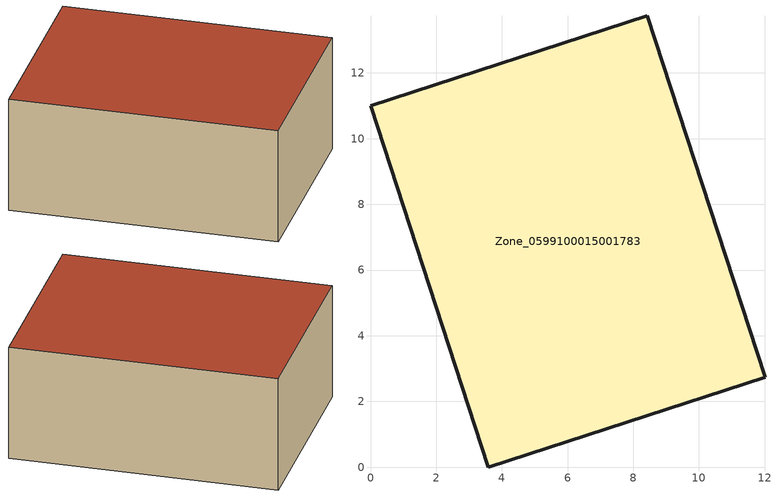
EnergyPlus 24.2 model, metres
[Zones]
Zone_0599100015001783
 floor ground (C_G): 12.01,2.74 3.58,0 0,11 8.43,13.74 z0.71
 wall outside (C_F): 3.58,0 12.01,2.74 8.43,13.74 0,11 3.58,0 z0.71:5.87
 roof outside (C_R): 8.43,13.74 0,11 3.58,0 12.01,2.74 z5.87
[BUILDING]
Pand.0599100015001783: North Axis=0; Terrain=City; Loads Convergence Tolerance Value=0.04; Temperature Convergence Tolerance Value=0.4; Solar Distribution=FullExterior; Maximum Number of Warmup Days=25; Minimum Number of Warmup Days=1
[Site:Location]
Rotterdam.The.Hague.AP_ZH_NLD Design_Conditions: Latitude=51.96; Longitude=4.45; Time Zone=1; Elevation=-4.5
[SITE:GROUNDTEMPERATURE:BUILDINGSURFACE]
18, 18, 18, 18, 18, 18, 18, 18, 18, 18, 18, 18
[MATERIAL] Thermal Absorptance=0.9; Solar Absorptance=0.7; Visible Absorptance=0.7
Name | Roughness | Thickness | Conductivity | Density | Specific Heat
G.D.1965 | MediumSmooth | 0.15 | 1 | 540 | 1210
F.D.1965 | Rough | 0.3 | 0.857143 | 1920 | 840
R.D.1965 | MediumRough | 0.2 | 0.08 | 1500 | 1000
[CONSTRUCTION]
C_G: G.D.1965
C_F: F.D.1965
C_R: R.D.1965
[ZONE]
Zone_0599100015001783: Type=1; Multiplier=1; Ceiling Height=Autocalculate; Volume=Autocalculate; Floor Area=autocalculate; Part of Total Floor Area=Yes
[ZONEINFILTRATION:DESIGNFLOWRATE]
Infil_Zone_0599100015001783: Zone or ZoneList or Space or SpaceList=Zone_0599100015001783; Schedule=AlwaysOn; Design Flow Rate Calculation Method=Flow/Area; Flow Rate per Floor Area=0.0042; Constant Term Coefficient=1; Temperature Term Coefficient=0; Velocity Term Coefficient=0; Velocity Squared Term Coefficient=0
[HVACTEMPLATE:ZONE:IDEALLOADSAIRSYSTEM]
Zone_0599100015001783: Maximum Heating Supply Air Temperature=50; Minimum Cooling Supply Air Temperature=13; Maximum Heating Supply Air Humidity Ratio=0.0156; Minimum Cooling Supply Air Humidity Ratio=0.0077; Heating Limit=NoLimit; Cooling Limit=NoLimit; Dehumidification Control Type=ConstantSensibleHeatRatio; Cooling Sensible Heat Ratio=0.7; Dehumidification Setpoint=60; Humidification Control Type=None; Humidification Setpoint=30; Outdoor Air Method=None; Outdoor Air Flow Rate per Person=0.00944; Outdoor Air Flow Rate per Zone Floor Area=0; Outdoor Air Flow Rate per Zone=0; Demand Controlled Ventilation Type=None; Outdoor Air Economizer Type=NoEconomizer; Heat Recovery Type=None; Sensible Heat Recovery Effectiveness=0.7; Latent Heat Recovery Effectiveness=0.65
[ZONECONTROL:THERMOSTAT]
ThermostatControl_Zone_0599100015001783: Zone or ZoneList=Zone_0599100015001783; Control Type Schedule=DualSetpointControlType; Control 1=Thermostat_Zone_0599100015001783; Temperature Difference Between Cutout And Setpoint=0
[THERMOSTATSETPOINT:DUALSETPOINT]
Thermostat_Zone_0599100015001783: Heating Setpoint Temperature Schedule=HeatingSetpoint_Zone_0599100015001783; Cooling Setpoint Temperature Schedule=CoolingSetpoint_Zone_0599100015001783
[SCHEDULE:COMPACT]
HeatingSetpoint_Zone_0599100015001783: Through: 12/31, For: AllDays, Until: 24:00, 21
CoolingSetpoint_Zone_0599100015001783: Through: 12/31, For: AllDays, Until: 24:00, 24
DualSetpointControlType: Through: 12/31, For: AllDays, Until: 24:00, 4
AlwaysOn: Through: 12/31, For: AllDays, Until: 24:00, 1
